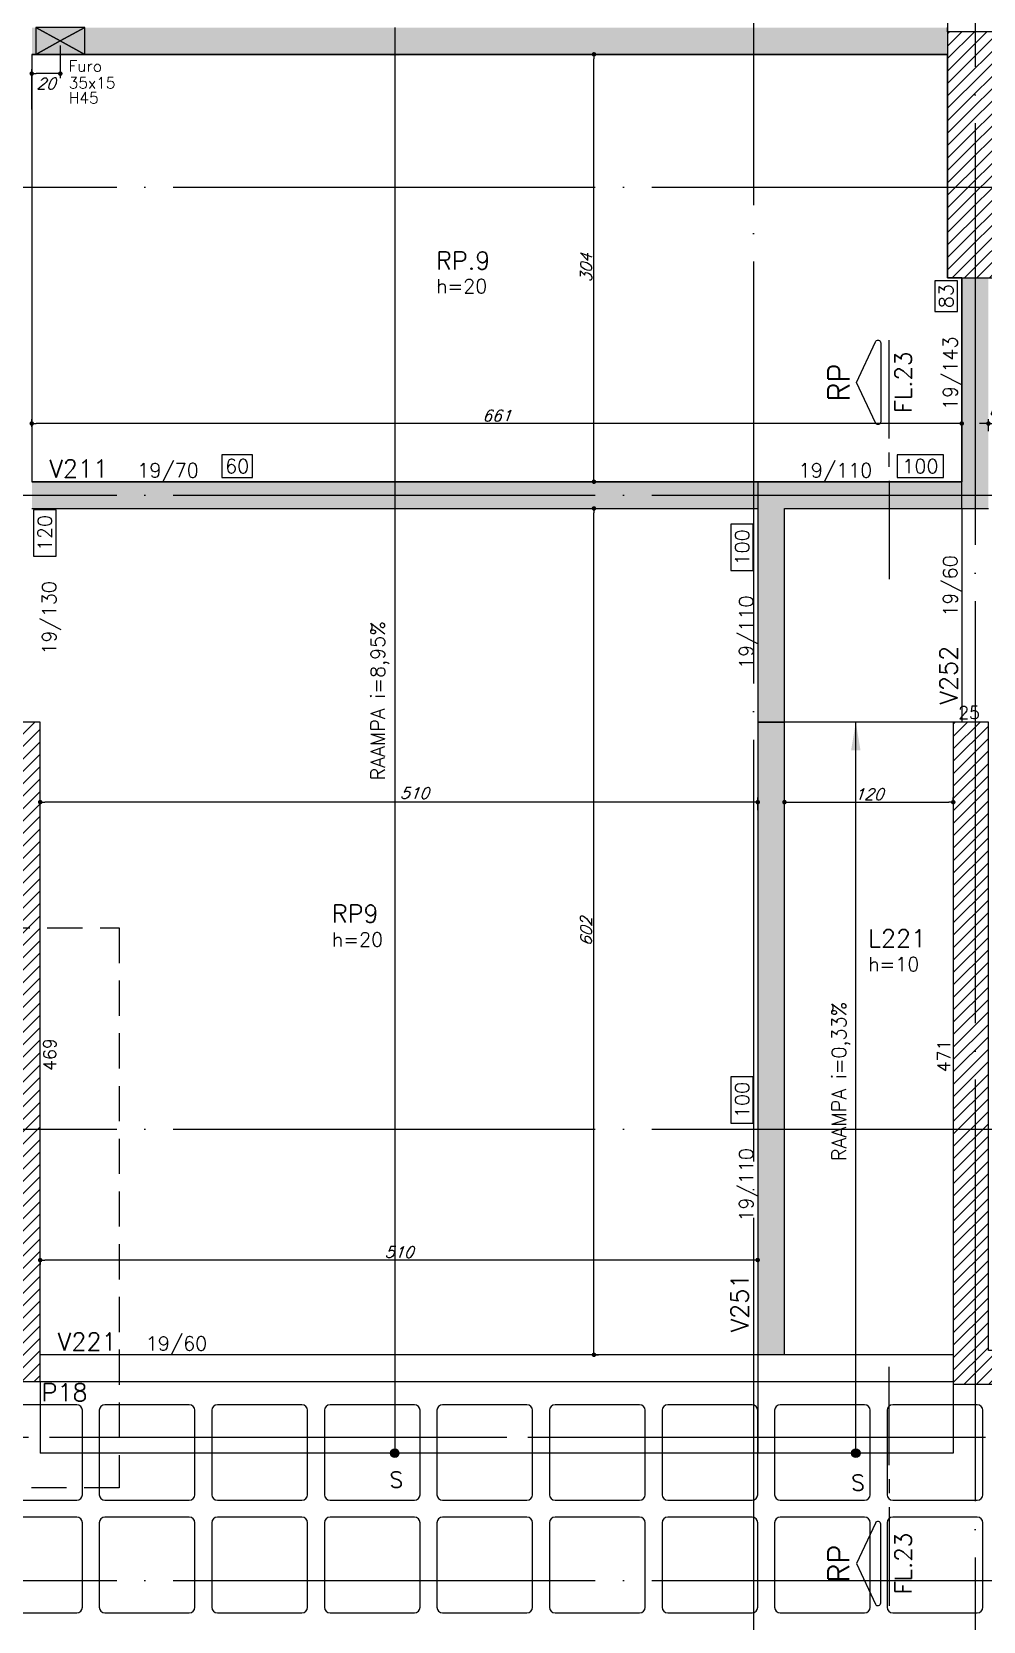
# Model space of a CAD drawing. Extents: x -4172 to 5483, y -2094 to 2406.
# Drawn here: x 615 to 1291, y -146 to 985 of the extents above; entities that cross this region are included whole.
import ezdxf
from ezdxf.enums import TextEntityAlignment as Align

# ---------------------------------------------------------------- set-up
doc = ezdxf.new("R2010")
doc.units = 0
doc.header["$LTSCALE"] = 50
doc.header["$MEASUREMENT"] = 0
for name, pattern in [('DASHED', [0.75, 0.5, -0.25]), ('EIXO', [6.8, 6, -0.4, 0, -0.4]), ('HIDDEN', [0.375, 0.25, -0.125])]:
    doc.linetypes.add(name, pattern=pattern)
doc.layers.get('0').update_dxf_attribs({"linetype": 'CONTINUOUS'})
doc.layers.get('DEFPOINTS').update_dxf_attribs({"linetype": 'CONTINUOUS'})
for name, color, linetype in [('251', 5, 'CONTINUOUS'), ('F-AUX', 2, 'CONTINUOUS'), ('F-AUX-RED', 1, 'CONTINUOUS'), ('F-CORTE-INDICAÇÃO', 4, 'CONTINUOUS'), ('F-COTAS', 106, 'CONTINUOUS'), ('F-COTAS-FUROS', 50, 'CONTINUOUS'), ('F-CUBETA', 1, 'CONTINUOUS'), ('F-DESNIVEL-1', 254, 'CONTINUOUS'), ('F-DESNIVEL-21', 81, 'CONTINUOUS'), ('F-EIXO', 12, 'EIXO'), ('F-FURO-PAREDE', 2, 'HIDDEN'), ('F-FURO-PAREDE-TEXTOS', 2, 'CONTINUOUS'), ('F-LAJES-DIM', 2, 'CONTINUOUS'), ('F-LAJES-NOME', 4, 'CONTINUOUS'), ('F-LAJES-R', 254, 'CONTINUOUS'), ('F-PILARES-DIM', 172, 'CONTINUOUS'), ('F-PILARES-HACH', 174, 'CONTINUOUS'), ('F-PILARES-NOME', 170, 'CONTINUOUS'), ('F-PILARES-S', 170, 'CONTINUOUS'), ('F-TEXTO', 6, 'CONTINUOUS'), ('F-VIGAS', 3, 'CONTINUOUS'), ('F-VIGAS-DIM', 2, 'CONTINUOUS'), ('F-VIGAS-NOME', 4, 'CONTINUOUS')]:
    doc.layers.add(name, color=color, linetype=linetype)
doc.layers.add('F-DESNIVEL-3', color=7, linetype='CONTINUOUS', true_color=0xd5c7ff)
doc.layers.add('F-DESNIVEL-4', color=7, linetype='CONTINUOUS', true_color=0xc3f1b6)
doc.styles.add('CP-TEXT-INCL', font='romans.shx', dxfattribs={"oblique": 20})
doc.styles.add('MCP', font='romans.shx')
doc.styles.add('ROMANS', font='romans.shx')
doc.styles.get("Standard").update_dxf_attribs({"font": 'ROMANS.SHX'})
doc.dimstyles.new('CP-COTAS-50', dxfattribs={"dimscale": 0.64, "dimtxt": 12.5, "dimasz": 5, "dimexe": 5, "dimexo": 5, "dimgap": 2.5, "dimtad": 1, "dimdec": 1, "dimdsep": 46, "dimtxsty": 'CP-TEXT-INCL', "dimblk1": 'DOT', "dimblk2": 'DOT', "dimsah": 1, "dimcen": 9, "dimclrd": 256, "dimclre": 256, "dimclrt": 256, "dimadec": 0, "dimazin": 0, "dimtfac": 1, "dimtdec": 1, "dimtmove": 2, "dimatfit": 3, "dimldrblk": 'DOT', "dimfxl": 0, "dimtolj": 1, "dimarcsym": 0})
doc.dimstyles.new('CP-COTAS-50-FUROS', dxfattribs={"dimscale": 0.64, "dimtxt": 12.5, "dimasz": 5, "dimexe": 5, "dimexo": 5, "dimgap": 2.5, "dimtad": 1, "dimdec": 0, "dimdsep": 46, "dimtxsty": 'CP-TEXT-INCL', "dimblk1": 'DOT', "dimblk2": 'DOT', "dimsah": 1, "dimcen": 9, "dimclrd": 256, "dimclre": 256, "dimclrt": 256, "dimadec": 0, "dimazin": 0, "dimtfac": 1, "dimtdec": 0, "dimtmove": 2, "dimatfit": 3, "dimldrblk": 'DOT', "dimfxl": 0, "dimtolj": 1, "dimarcsym": 0})

# ---------------------------------------------------------------- blocks, each defined once
blk = doc.blocks.new('_VAONER063650636500869008690')
at = {"layer": '251', "color": 1}
for p, q in [((30, 34), (-30, 34)), ((-34, 30), (-34, -30)), ((34, -30), (34, 30)), ((-30, -34), (30, -34))]:
    blk.add_line(p, q, dxfattribs=at)
for centre, start, end in [((-30, 30), 90, 180), ((30, 30), 0, 90), ((-30, -30), 180, 270), ((30, -30), 270, 0)]:
    blk.add_arc(centre, 4, start, end, dxfattribs=at)
blk = doc.blocks.new('*U9')
at = {"layer": 'F-VIGAS-DIM', "color": 1}
blk.add_lwpolyline([(0, 0), (33, 0), (33, 16), (0, 16)], close=True, dxfattribs=at)
at = {"layer": 'F-VIGAS-DIM', "style": 'MCP'}
blk.add_attdef('DIM', text='', height=10, dxfattribs=at).set_placement((16.5, 8), align=Align.MIDDLE_CENTER)
blk = doc.blocks.new('*U10')
at = {"layer": 'F-VIGAS-DIM', "color": 1}
blk.add_lwpolyline([(0, 0), (22, 0), (22, 16), (0, 16)], close=True, dxfattribs=at)
at = {"layer": 'F-VIGAS-DIM', "style": 'MCP'}
blk.add_attdef('DIM', text='', height=10, dxfattribs=at).set_placement((11, 8), align=Align.MIDDLE_CENTER)
blk = doc.blocks.new('*U19')
at = {"layer": 'F-EIXO'}
blk.add_line((0, 0), (7397, 0), dxfattribs=at)
at = {"layer": 'F-TEXTO', "style": 'ROMANS'}
blk.add_attdef('EIXO', text='', height=17.5, dxfattribs=at).set_placement((-28.2072, 0), align=Align.MIDDLE_CENTER)
blk = doc.blocks.new('*U24')
at = {"layer": 'F-EIXO'}
blk.add_line((0, 0), (7397, 0), dxfattribs=at)
at = {"layer": 'F-TEXTO', "style": 'ROMANS'}
blk.add_attdef('EIXO', text='', height=17.5, dxfattribs=at).set_placement((-28.2072, 0), align=Align.MIDDLE_CENTER)
blk = doc.blocks.new('*U25')
at = {"layer": 'F-EIXO'}
blk.add_line((0, 0), (7397, 0), dxfattribs=at)
at = {"layer": 'F-TEXTO', "style": 'ROMANS'}
blk.add_attdef('EIXO', text='', height=17.5, dxfattribs=at).set_placement((-28.2072, 0), align=Align.MIDDLE_CENTER)
blk = doc.blocks.new('*U32')
at = {"layer": 'F-EIXO'}
blk.add_line((0, 0), (7484.954, 0), dxfattribs=at)
at = {"layer": 'F-TEXTO', "style": 'ROMANS'}
blk.add_attdef('EIXO', text='', height=17.5, dxfattribs=at).set_placement((-28.2072, 0), align=Align.MIDDLE_CENTER)
blk = doc.blocks.new('*U41')
at = {"layer": 'F-EIXO'}
blk.add_line((0, 0), (0, -3377.9), dxfattribs=at)
at = {"layer": 'F-TEXTO', "style": 'ROMANS'}
blk.add_attdef('EIXO', text='', height=17.5, rotation=360, dxfattribs=at).set_placement((0, 28.2), align=Align.MIDDLE_CENTER)
blk = doc.blocks.new('*U36')
at = {"layer": 'F-EIXO'}
blk.add_line((0, 0), (7397, 0), dxfattribs=at)
at = {"layer": 'F-TEXTO', "style": 'ROMANS'}
blk.add_attdef('EIXO', text='', height=17.5, dxfattribs=at).set_placement((-28.2072, 0), align=Align.MIDDLE_CENTER)
blk = doc.blocks.new('*U38')
at = {"layer": 'F-EIXO'}
blk.add_line((0, 0), (0, -3476.4), dxfattribs=at)
at = {"layer": 'F-TEXTO', "style": 'ROMANS'}
blk.add_attdef('EIXO', text='', height=17.5, rotation=360, dxfattribs=at).set_placement((0, 28.2), align=Align.MIDDLE_CENTER)
blk = doc.blocks.new('_DOT')
at = {"color": 0, "linetype": 'ByBlock'}
blk.add_line((-0.5, 0), (-1, 0), dxfattribs=at)
at = {"color": 0, "linetype": 'ByBlock', "const_width": 0.5}
blk.add_lwpolyline([(-0.25, 0, 1), (0.25, 0, 1)], format="xyb", close=True, dxfattribs=at)
blk = doc.blocks.new('*D195')
at = {"layer": 'DEFPOINTS', "color": 0, "linetype": 'Continuous', "transparency": 16777216}
for p in [(1303, 705.9), (1295, 697.2), (1303, 697.2)]:
    blk.add_point(p, dxfattribs=at)
at = {"layer": 'F-COTAS', "linetype": 'Continuous', "lineweight": -2, "transparency": 16777216}
for p, q in [((1291.8, 705.9), (1288.6, 705.9)), ((1295, 700.4), (1295, 709.1)), ((1295, 705.9), (1303, 705.9)), ((1303, 700.4), (1303, 709.1)), ((1306.2, 705.9), (1309.4, 705.9))]:
    blk.add_line(p, q, dxfattribs=at)
at = {"layer": 'F-COTAS', "linetype": 'Continuous', "lineweight": -2, "transparency": 16777216, "xscale": 3.2, "yscale": 3.2, "zscale": 3.2}
blk.add_blockref('_DOT', (1295, 705.9), dxfattribs=at)
at = {"layer": 'F-COTAS', "linetype": 'Continuous', "lineweight": -2, "transparency": 16777216, "xscale": 3.2, "yscale": 3.2, "zscale": 3.2, "rotation": 180}
blk.add_blockref('_DOT', (1303, 705.9), dxfattribs=at)
at = {"layer": 'F-COTAS', "linetype": 'Continuous', "transparency": 16777216, "insert": (1299, 715.5), "char_height": 8, "attachment_point": 5, "style": 'CP-TEXT-INCL'}
blk.add_mtext('\\A1;8', dxfattribs=at)
blk = doc.blocks.new('*D196')
at = {"layer": 'DEFPOINTS', "color": 0, "linetype": 'Continuous', "transparency": 16777216}
for p in [(615, 705.9), (615, 700.3), (1276, 700.3)]:
    blk.add_point(p, dxfattribs=at)
at = {"layer": 'F-COTAS', "linetype": 'Continuous', "lineweight": -2, "transparency": 16777216}
for p, q in [((615, 703.5), (615, 709.1)), ((1272.8, 705.9), (618.2, 705.9)), ((1276, 703.5), (1276, 709.1))]:
    blk.add_line(p, q, dxfattribs=at)
at = {"layer": 'F-COTAS', "linetype": 'Continuous', "lineweight": -2, "transparency": 16777216, "xscale": 3.2, "yscale": 3.2, "zscale": 3.2, "rotation": 180}
blk.add_blockref('_DOT', (615, 705.9), dxfattribs=at)
at = {"layer": 'F-COTAS', "linetype": 'Continuous', "lineweight": -2, "transparency": 16777216, "xscale": 3.2, "yscale": 3.2, "zscale": 3.2}
blk.add_blockref('_DOT', (1276, 705.9), dxfattribs=at)
at = {"layer": 'F-COTAS', "linetype": 'Continuous', "transparency": 16777216, "insert": (945.5, 711.5), "char_height": 8, "attachment_point": 5, "style": 'CP-TEXT-INCL'}
blk.add_mtext('\\A1;661', dxfattribs=at)
blk = doc.blocks.new('*D284')
at = {"layer": 'DEFPOINTS', "color": 0, "linetype": 'Continuous', "transparency": 16777216}
for p in [(621, 115.4), (1131, 115.4), (621, 110.9)]:
    blk.add_point(p, dxfattribs=at)
at = {"layer": 'F-COTAS', "linetype": 'Continuous', "lineweight": -2, "transparency": 16777216}
for p, q in [((621, 112.2), (621, 107.7)), ((1127.8, 110.9), (624.2, 110.9)), ((1131, 112.2), (1131, 107.7))]:
    blk.add_line(p, q, dxfattribs=at)
at = {"layer": 'F-COTAS', "linetype": 'Continuous', "lineweight": -2, "transparency": 16777216, "xscale": 3.2, "yscale": 3.2, "zscale": 3.2, "rotation": 180}
blk.add_blockref('_DOT', (621, 110.9), dxfattribs=at)
at = {"layer": 'F-COTAS', "linetype": 'Continuous', "lineweight": -2, "transparency": 16777216, "xscale": 3.2, "yscale": 3.2, "zscale": 3.2}
blk.add_blockref('_DOT', (1131, 110.9), dxfattribs=at)
at = {"layer": 'F-COTAS', "linetype": 'Continuous', "transparency": 16777216, "insert": (876, 116.5), "char_height": 8, "attachment_point": 5, "style": 'CP-TEXT-INCL'}
blk.add_mtext('\\A1;510', dxfattribs=at)
blk = doc.blocks.new('*D360')
at = {"layer": 'DEFPOINTS', "color": 0, "linetype": 'Continuous', "transparency": 16777216}
for p in [(1150, 433.2), (1270, 436.6), (1270, 433.2)]:
    blk.add_point(p, dxfattribs=at)
at = {"layer": 'F-COTAS', "linetype": 'Continuous', "lineweight": -2, "transparency": 16777216}
for p, q in [((1150, 436.4), (1150, 439.8)), ((1153.2, 436.6), (1266.8, 436.6)), ((1270, 436.4), (1270, 439.8))]:
    blk.add_line(p, q, dxfattribs=at)
at = {"layer": 'F-COTAS', "linetype": 'Continuous', "lineweight": -2, "transparency": 16777216, "xscale": 3.2, "yscale": 3.2, "zscale": 3.2, "rotation": 180}
blk.add_blockref('_DOT', (1150, 436.6), dxfattribs=at)
at = {"layer": 'F-COTAS', "linetype": 'Continuous', "lineweight": -2, "transparency": 16777216, "xscale": 3.2, "yscale": 3.2, "zscale": 3.2}
blk.add_blockref('_DOT', (1270, 436.6), dxfattribs=at)
at = {"layer": 'F-COTAS', "linetype": 'Continuous', "transparency": 16777216, "insert": (1210, 442.2), "char_height": 8, "attachment_point": 5, "style": 'CP-TEXT-INCL'}
blk.add_mtext('\\A1;120', dxfattribs=at)
blk = doc.blocks.new('*D361')
at = {"layer": 'DEFPOINTS', "color": 0, "linetype": 'Continuous', "transparency": 16777216}
for p in [(621, 436.6), (621, 427.7), (1131, 427.7)]:
    blk.add_point(p, dxfattribs=at)
at = {"layer": 'F-COTAS', "linetype": 'Continuous', "lineweight": -2, "transparency": 16777216}
for p, q in [((621, 430.9), (621, 439.8)), ((1127.8, 436.6), (624.2, 436.6)), ((1131, 430.9), (1131, 439.8))]:
    blk.add_line(p, q, dxfattribs=at)
at = {"layer": 'F-COTAS', "linetype": 'Continuous', "lineweight": -2, "transparency": 16777216, "xscale": 3.2, "yscale": 3.2, "zscale": 3.2, "rotation": 180}
blk.add_blockref('_DOT', (621, 436.6), dxfattribs=at)
at = {"layer": 'F-COTAS', "linetype": 'Continuous', "lineweight": -2, "transparency": 16777216, "xscale": 3.2, "yscale": 3.2, "zscale": 3.2}
blk.add_blockref('_DOT', (1131, 436.6), dxfattribs=at)
at = {"layer": 'F-COTAS', "linetype": 'Continuous', "transparency": 16777216, "insert": (887, 443), "char_height": 8, "attachment_point": 5, "style": 'CP-TEXT-INCL'}
blk.add_mtext('\\A1;510', dxfattribs=at)
blk = doc.blocks.new('*D380')
at = {"layer": 'DEFPOINTS', "color": 0, "linetype": 'Continuous', "transparency": 16777216}
for p in [(1010.7, 645.5), (1014.6, 645.5), (1010.7, 43.5)]:
    blk.add_point(p, dxfattribs=at)
at = {"layer": 'F-COTAS', "linetype": 'Continuous', "lineweight": -2, "transparency": 16777216}
for p, q in [((1013.9, 645.5), (1017.8, 645.5)), ((1014.6, 46.7), (1014.6, 642.3)), ((1013.9, 43.5), (1017.8, 43.5))]:
    blk.add_line(p, q, dxfattribs=at)
at = {"layer": 'F-COTAS', "linetype": 'Continuous', "lineweight": -2, "transparency": 16777216, "xscale": 3.2, "yscale": 3.2, "zscale": 3.2}
for p, rotation in [((1014.6, 645.5), 90), ((1014.6, 43.5), 270)]:
    blk.add_blockref('_DOT', p, dxfattribs=dict(at, rotation=rotation))
at = {"layer": 'F-COTAS', "linetype": 'Continuous', "transparency": 16777216, "insert": (1009, 344.5), "char_height": 8, "attachment_point": 5, "rotation": 90, "style": 'CP-TEXT-INCL'}
blk.add_mtext('\\A1;602', dxfattribs=at)
blk = doc.blocks.new('*D381')
at = {"layer": 'DEFPOINTS', "color": 0, "linetype": 'Continuous', "transparency": 16777216}
for p in [(1014.6, 968.5), (1046.4, 968.5), (1046.4, 664.5)]:
    blk.add_point(p, dxfattribs=at)
at = {"layer": 'F-COTAS', "linetype": 'Continuous', "lineweight": -2, "transparency": 16777216}
for p, q in [((1043.2, 968.5), (1011.4, 968.5)), ((1014.6, 667.7), (1014.6, 965.3)), ((1043.2, 664.5), (1011.4, 664.5))]:
    blk.add_line(p, q, dxfattribs=at)
at = {"layer": 'F-COTAS', "linetype": 'Continuous', "lineweight": -2, "transparency": 16777216, "xscale": 3.2, "yscale": 3.2, "zscale": 3.2}
for p, rotation in [((1014.6, 968.5), 90), ((1014.6, 664.5), 270)]:
    blk.add_blockref('_DOT', p, dxfattribs=dict(at, rotation=rotation))
at = {"layer": 'F-COTAS', "linetype": 'Continuous', "transparency": 16777216, "insert": (1009, 816.5), "char_height": 8, "attachment_point": 5, "rotation": 90, "style": 'CP-TEXT-INCL'}
blk.add_mtext('\\A1;304', dxfattribs=at)
blk = doc.blocks.new('*D429')
at = {"layer": 'DEFPOINTS', "color": 0, "linetype": 'Continuous', "transparency": 16777216}
for p in [(635.3, 978), (615, 954.8), (615, 926)]:
    blk.add_point(p, dxfattribs=at)
at = {"layer": 'F-COTAS-FUROS', "lineweight": -2, "transparency": 16777216}
for p, q in [((635.3, 974.8), (635.3, 951.6)), ((615, 929.2), (615, 958)), ((632.1, 954.8), (618.2, 954.8))]:
    blk.add_line(p, q, dxfattribs=at)
at = {"layer": 'F-COTAS-FUROS', "linetype": 'Continuous', "lineweight": -2, "transparency": 16777216, "xscale": 3.2, "yscale": 3.2, "zscale": 3.2, "rotation": 180}
blk.add_blockref('_DOT', (615, 954.8), dxfattribs=at)
at = {"layer": 'F-COTAS-FUROS', "linetype": 'Continuous', "lineweight": -2, "transparency": 16777216, "xscale": 3.2, "yscale": 3.2, "zscale": 3.2}
blk.add_blockref('_DOT', (635.3, 954.8), dxfattribs=at)
at = {"layer": 'F-COTAS-FUROS', "linetype": 'Continuous', "transparency": 16777216, "insert": (625.1, 947.7), "char_height": 8, "attachment_point": 5, "style": 'CP-TEXT-INCL'}
blk.add_mtext('\\A1;20', dxfattribs=at)
blk = doc.blocks.new('*U127')
at = {"layer": 'F-CORTE-INDICAÇÃO'}
for p, q in [((-100, 0), (-170, 0)), ((-80, 0), (-90, 0)), ((-70, 0), (0, 0))]:
    blk.add_line(p, q, dxfattribs=at)
blk.add_lwpolyline([(-112, 6, 0.802585), (-111.2, 9.8), (-140, 23.3), (-168.8, 9.8, 0.802585), (-168, 6)], format="xyb", close=True, dxfattribs=at)
at = {"layer": 'F-CORTE-INDICAÇÃO', "style": 'ROMANS'}
blk.add_attdef('CORTE', text='', height=15, dxfattribs=at).set_placement((-140, 35.8), align=Align.MIDDLE_CENTER)
at = {"layer": 'F-CORTE-INDICAÇÃO', "color": 2, "style": 'ROMANS'}
blk.add_attdef('FOLHA', text='', height=12, dxfattribs=at).set_placement((-140, -10), align=Align.MIDDLE_CENTER)

msp = doc.modelspace()

# ---------------------------------------------------------------- hatches: boundary and pattern name
at = {"layer": 'F-AUX'}
h = msp.add_hatch(color=1, dxfattribs=at)
edge = h.paths.add_edge_path()
edge.add_arc((873, -26.5), 3, 0, 360)
h = msp.add_hatch(color=1, dxfattribs=at)
edge = h.paths.add_edge_path()
edge.add_arc((1200.728, -26.485), 3, 0, 360)
at = {"layer": 'F-PILARES-HACH', "linetype": 'Continuous'}
h = msp.add_hatch(dxfattribs=at)
h.set_pattern_fill('ANSI31', color=256, scale=50, style=0)
h.paths.add_polyline_path([(1266, 809.5), (1316, 809.5), (1316, 984.5), (1266, 984.5)], flags=16)
h = msp.add_hatch(dxfattribs=at)
h.set_pattern_fill('ANSI31', color=256, scale=50, style=0)
h.paths.add_polyline_path([(621, 24.5), (621, 493.5), (596, 493.5), (596, 43.5), (376, 43.5), (376, 24.5)], flags=16)
h = msp.add_hatch(dxfattribs=at)
h.set_pattern_fill('ANSI31', color=256, scale=50, style=0)
h.paths.add_polyline_path([(1270, 22.5), (1514, 22.5), (1514, 46.5), (1295, 46.5), (1295, 493.5), (1270, 493.5)], flags=16)

# ---------------------------------------------------------------- linework, layer by layer
at = {"layer": 'F-AUX', "color": 1}
for p, q in [((1270, 493.5), (1131, 493.5)), ((1131, 493.5), (1131, -26.5)), ((1200.728, -26.485), (1200.728, 493.5)), ((621, 24.5), (621, -26.5)), ((1270, -26.5), (621, -26.5))]:
    msp.add_line(p, q, dxfattribs=at)
for points in [[(873, 987.5), (873, -26.5)], [(1270, 22.5), (1270, -26.5)]]:
    msp.add_lwpolyline(points, dxfattribs=at)
for centre in [(873, -26.5), (1200.728, -26.485)]:
    msp.add_circle(centre, 3, dxfattribs=at)
for points in [[(869.647, 967.503), (873, 987.5), (876.314, 967.497)], [(1197.375, 473.503), (1200.728, 493.5), (1204.042, 473.497)]]:
    msp.add_solid(points, dxfattribs=at)
at = {"layer": 'F-AUX-RED', "color": 4, "linetype": 'DASHED'}
msp.add_lwpolyline([(-48.962, 347.176), (677.224, 347.176), (677.224, -51.113), (-48.962, -51.113)], close=True, dxfattribs=at)
at = {"layer": 'F-DESNIVEL-1', "linetype": 'Continuous'}
for points in [[(1131, 645.5), (1131, 664.5), (1131, 645.5)], [(1150, 493.5), (1131, 493.5), (1150, 493.5)]]:
    msp.add_solid(points, dxfattribs=at)
at = {"layer": 'F-DESNIVEL-21', "linetype": 'Continuous'}
for points in [[(1131, 645.5), (1276, 645.5), (1276, 664.5)], [(1131, 645.5), (1276, 664.5), (1131, 664.5)], [(1140.5, 645.5), (615.1, 645.5), (1140.5, 645.5)], [(1150, 43.5), (1150, 645.5), (1131, 645.5)], [(1150, 43.5), (1131, 645.5), (1131, 43.5)]]:
    msp.add_solid(points, dxfattribs=at)
at = {"layer": 'F-DESNIVEL-3', "linetype": 'Continuous'}
for points in [[(1266, 987.5), (615.1, 987.5), (615.1, 968.5)], [(1266, 987.5), (615.1, 968.5), (1265.9, 984.6)], [(1265.9, 984.6), (615.1, 968.5), (1265.9, 968.5)], [(1295, 645.5), (1295, 809.4), (1276, 809.4)], [(1295, 645.5), (1276, 809.4), (1276, 645.5)], [(1295, 655), (1276, 655), (1295, 655)]]:
    msp.add_solid(points, dxfattribs=at)
at = {"layer": 'F-DESNIVEL-4', "linetype": 'Continuous'}
for points in [[(1131, 645.5), (1131, 664.5), (615.1, 664.5)], [(1131, 645.5), (615.1, 664.5), (615.1, 645.5)]]:
    msp.add_solid(points, dxfattribs=at)
at = {"layer": 'F-EIXO'}
msp.add_line((-3768.53, -15), (3691.239, -15), dxfattribs=at)
at = {"layer": 'F-FURO-PAREDE', "linetype": 'ByBlock'}
msp.add_lwpolyline([(635.29, 978), (617.79, 968.5), (652.79, 968.5), (635.29, 978), (652.79, 968.5), (652.79, 987.5), (635.29, 978), (652.79, 987.5), (617.79, 987.5), (635.29, 978), (617.79, 987.5), (617.79, 968.5), (635.29, 978)], dxfattribs=at)
at = {"layer": 'F-LAJES-R', "linetype": 'Continuous'}
msp.add_lwpolyline([(1276, 664.5), (1276, 809.5), (1266, 809.5), (1266, 968.5), (615, 968.5), (615, 883.5), (615, 664.5), (1140.5, 664.5), (1276, 664.5)], dxfattribs=at)
at = {"layer": 'F-PILARES-S', "linetype": 'Continuous'}
for points in [[(1266, 809.5), (1316, 809.5), (1316, 984.5), (1266, 984.5), (1266, 809.5)], [(621, 24.5), (621, 493.5), (596, 493.5), (596, 43.5), (376, 43.5), (376, 24.5), (621, 24.5)], [(1270, 22.5), (1514, 22.5), (1514, 46.5), (1295, 46.5), (1295, 493.5), (1270, 493.5), (1270, 22.5)]]:
    msp.add_lwpolyline(points, dxfattribs=at)
at = {"layer": 'F-VIGAS'}
for points in [[(1266, 998), (1266, 984.5)], [(1266, 984.5), (1266, 987.5)], [(615, 968.5), (1266, 968.5)], [(1276, 809.5), (1276, 664.5)], [(1140.5, 664.5), (615, 664.5)], [(1131, 664.5), (1131, 493.5)], [(1276, 664.5), (1140.5, 664.5)], [(1276, 645.5), (1276, 664.5)], [(615, 645.5), (1131, 645.5)], [(1150, 493.5), (1150, 645.5)], [(1150, 645.5), (1295, 645.5)], [(1276, 645.5), (1276, 493.5)], [(1131, 493.5), (1131, 246.5)], [(1150, 246.5), (1150, 493.5)], [(1131, 246.5), (1131, 43.5)], [(1150, 43.5), (1150, 246.5)], [(1131, 43.5), (621, 43.5)], [(1150, 43.5), (1131, 43.5)], [(1270, 43.5), (1150, 43.5)], [(621, 24.5), (1140.5, 24.5)], [(1140.5, 24.5), (1270, 24.5)]]:
    msp.add_lwpolyline(points, dxfattribs=at)
at = {"layer": 'F-VIGAS', "linetype": 'Continuous'}
msp.add_lwpolyline([(1131, 493.5), (1150, 493.5)], dxfattribs=at)

# ---------------------------------------------------------------- block references
at = {"layer": 'F-CORTE-INDICAÇÃO', "linetype": 'Continuous'}
ref = msp.add_blockref('*U127', (1224.407, 595.197), dxfattribs=dict(at, xscale=-1, rotation=90))
ref.add_attrib('FOLHA', 'FL.23', dxfattribs={"color": 2, "height": 12, "rotation": 90, "style": 'ROMANS'}).set_placement((1234.407, 735.197), align=Align.MIDDLE_CENTER)
ref.add_attrib('CORTE', 'RP', dxfattribs={"height": 15, "rotation": 90, "style": 'ROMANS'}).set_placement((1188.644, 735.197), align=Align.MIDDLE_CENTER)
at = {"layer": 'F-CORTE-INDICAÇÃO', "linetype": 'Continuous', "rotation": 90}
msp.add_blockref('*U127', (1224.407, 35.035), dxfattribs=at).add_auto_attribs({'FOLHA': 'FL.23', 'CORTE': 'RP'})
at = {"layer": 'F-CUBETA'}
for p in [(617, -26), (697, -26), (777, -26), (857, -26), (937, -26), (1017, -26), (1097, -26), (1177, -26), (1257, -26), (617, -106), (697, -106), (777, -106), (857, -106), (937, -106), (1017, -106), (1097, -106), (1177, -106), (1257, -106)]:
    msp.add_blockref('_VAONER063650636500869008690', p, dxfattribs=at)
at = {"layer": 'F-EIXO', "linetype": 'Continuous'}
for name, p in [('*U38', (1285.5, 1939.842)), ('*U41', (1128, 1841.357)), ('*U25', (-3705.761, 874)), ('*U19', (-3705.761, 655)), ('*U36', (-3705.761, 204)), ('*U32', (-3793.715, -15)), ('*U24', (-3705.761, -117))]:
    msp.add_blockref(name, p, dxfattribs=at)
at = {"layer": 'F-VIGAS-DIM', "linetype": 'Continuous', "rotation": 90}
for name, p, values in [('*U10', (1272.875, 785.507), {'DIM': '83'}), ('*U9', (632.342, 611.515), {'DIM': '120'}), ('*U9', (1127.875, 601.292), {'DIM': '100'}), ('*U9', (1127.875, 208.258), {'DIM': '100'})]:
    msp.add_blockref(name, p, dxfattribs=at).add_auto_attribs(values)
at = {"layer": 'F-VIGAS-DIM', "linetype": 'Continuous'}
for name, p, values in [('*U10', (750, 667.625), {'DIM': '60'}), ('*U9', (1230.116, 667.625), {'DIM': '100'})]:
    msp.add_blockref(name, p, dxfattribs=at).add_auto_attribs(values)

# ---------------------------------------------------------------- texts
at = {"layer": 'F-AUX', "char_height": 10, "width": 201.14371, "attachment_point": 1, "rotation": 90, "line_spacing_factor": 0.941778}
for s, insert in [('RAAMPA i=8,95%', (856.035, 452.068)), ('RAAMPA i=0,33%', (1183.763, 181.338))]:
    msp.add_mtext(s, dxfattribs=dict(at, insert=insert))
at = {"layer": 'F-AUX', "char_height": 11.25, "width": 61.37962, "attachment_point": 3, "style": 'ROMANS'}
for insert in [(878.955, -39.648), (1207.11, -41.764)]:
    msp.add_mtext('S', dxfattribs=dict(at, insert=insert))
at = {"layer": 'F-FURO-PAREDE-TEXTOS', "linetype": 'Continuous', "style": 'MCP'}
for s, p in [('Furo', (641.249, 956.206)), ('35x15', (641.249, 944.206)), ('H45', (641.326, 933.531))]:
    msp.add_text(s, height=8, dxfattribs=at).set_placement(p)
at = {"layer": 'F-LAJES-DIM', "linetype": 'Continuous', "style": 'MCP'}
for s, p in [('h=20', (902.372, 798.554)), ('h=20', (828.309, 333.976)), ('h=10', (1209.471, 316.432))]:
    msp.add_text(s, height=10, dxfattribs=at).set_placement(p)
at = {"layer": 'F-LAJES-NOME', "linetype": 'Continuous', "style": 'MCP'}
for s, p in [('RP.9', (902.372, 815.554)), ('RP9', (828.309, 350.976)), ('L221', (1209.471, 333.432))]:
    msp.add_text(s, height=12.5, dxfattribs=at).set_placement(p)
at = {"layer": 'F-PILARES-DIM', "linetype": 'Continuous', "style": 'MCP'}
msp.add_text('25', height=9, dxfattribs=at).set_placement((1273.5, 495.75))
for s, p in [('469', (632.25, 245.5)), ('471', (1267.75, 244.5))]:
    msp.add_text(s, height=9, rotation=90, dxfattribs=at).set_placement(p)
at = {"layer": 'F-PILARES-NOME', "linetype": 'Continuous', "style": 'MCP'}
msp.add_text('P18', height=12.5, dxfattribs=at).set_placement((622.013, 10.545))
at = {"layer": 'F-VIGAS-DIM', "linetype": 'Continuous', "style": 'MCP'}
for s, p in [('19/143', (1272.875, 715.507)), ('19/60', (1272.875, 568.5)), ('19/130', (632.342, 541.515)), ('19/110', (1127.875, 531.292)), ('19/110', (1127.875, 138.258))]:
    msp.add_text(s, height=10, rotation=90, dxfattribs=at).set_placement(p)
for s, p in [('19/70', (690, 667.625)), ('19/110', (1160.116, 667.625)), ('19/60', (696, 46.625))]:
    msp.add_text(s, height=10, dxfattribs=at).set_placement(p)
at = {"layer": 'F-VIGAS-NOME', "linetype": 'Continuous', "style": 'MCP'}
for s, p in [('V211', (627.5, 667.625)), ('V221', (633.5, 46.625))]:
    msp.add_text(s, height=12.5, dxfattribs=at).set_placement(p)
for s, p in [('V252', (1272.875, 506)), ('V251', (1124.432, 59.443))]:
    msp.add_text(s, height=12.5, rotation=90, dxfattribs=at).set_placement(p)

# ---------------------------------------------------------------- dimensions: what is measured, and where the dimension line sits
at = {"layer": 'F-COTAS', "linetype": 'Continuous'}
for base, p1, p2, picture, middle in [((1014.567, 968.5), (1046.441, 664.5), (1046.441, 968.5), '*D381', (1008.967, 816.5)), ((1014.567, 645.5), (1010.69, 43.5), (1010.69, 645.5), '*D380', (1008.967, 344.5))]:
    dim = msp.add_linear_dim(base=base, p1=p1, p2=p2, angle=90, dimstyle='CP-COTAS-50', override={"dimfxl": 7.5}, dxfattribs=at)
    dim.commit()
    dim.dimension.update_dxf_attribs({"geometry": picture, "text_midpoint": middle})
for base, p1, p2, picture, middle in [((615, 705.881), (1276, 700.263), (615, 700.263), '*D196', (945.5, 711.481)), ((1303, 705.881), (1295, 697.188), (1303, 697.188), '*D195', (1299, 715.481)), ((1270, 436.551), (1150, 433.216), (1270, 433.216), '*D360', (1210, 442.151)), ((621, 110.884), (1131, 115.401), (621, 115.401), '*D284', (876, 116.484))]:
    dim = msp.add_linear_dim(base=base, p1=p1, p2=p2, dimstyle='CP-COTAS-50', override={"dimfxl": 7.5}, dxfattribs=at)
    dim.commit()
    dim.dimension.update_dxf_attribs({"geometry": picture, "text_midpoint": middle})
dim = msp.add_linear_dim(base=(621, 436.551), p1=(1131, 427.718), p2=(621, 427.718), dimstyle='CP-COTAS-50', override={"dimfxl": 7.5}, dxfattribs=at)
dim.commit()
dim.dimension.update_dxf_attribs({"geometry": '*D361', "text_midpoint": (887.048, 443.039), "dimtype": 160})
at = {"layer": 'F-COTAS-FUROS'}
dim = msp.add_linear_dim(base=(615, 954.791), p1=(635.29, 978), p2=(615, 926), dimstyle='CP-COTAS-50-FUROS', dxfattribs=at)
dim.commit()
dim.dimension.update_dxf_attribs({"geometry": '*D429', "text_midpoint": (625.145, 947.725), "dimtype": 160})

doc.saveas('drawing.dxf')
